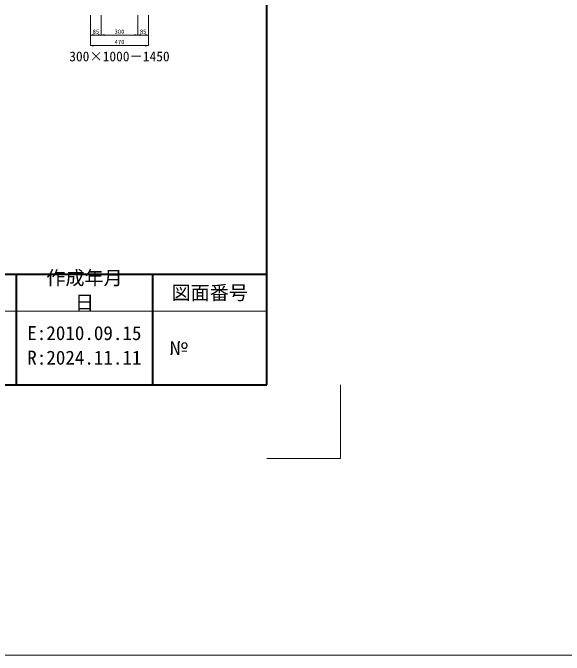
# Model space of a CAD drawing. Units: millimetres at full size. Extents: x -1809 to 57027, y -20349 to 17321.
# Drawn here: x 22531 to 27021, y -20349 to -15116 of the extents above; entities that cross this region are included whole.
import ezdxf
from ezdxf.enums import TextEntityAlignment as Align

# ---------------------------------------------------------------- set-up
doc = ezdxf.new("R2010")
doc.units = ezdxf.units.MM
doc.header["$LTSCALE"] = 50
for name, color, linetype, lineweight in [('Defpoints_3', 1, 'Continuous', 13), ('図枠', 7, 'Continuous', 5), ('寸法線', 7, 'Continuous', 13)]:
    doc.layers.add(name, color=color, linetype=linetype, lineweight=lineweight)
doc.layers.add('文字', color=7, linetype='Continuous')
doc.styles.add('ＭＳ ゴシック', font='')
doc.styles.add('ＭＳ 明朝', font='')
doc.styles.get('ＭＳ ゴシック').set_extended_font_data('MS Gothic')
doc.styles.get('ＭＳ 明朝').set_extended_font_data('MS Mincho')

# ---------------------------------------------------------------- blocks, each defined once
blk = doc.blocks.new('open_arrow')
at = {"color": 0, "linetype": 'Continuous', "lineweight": -2}
blk.add_lwpolyline([(7.5, 1.25), (0, 0), (7.5, -1.25)], dxfattribs=at)

msp = doc.modelspace()

# ---------------------------------------------------------------- linework, layer by layer
at = {"layer": 'Defpoints_3'}
for p in [(25200, -18146.05), (24600, -18746.05)]:
    msp.add_line(p, (25200, -18746.05), dxfattribs=at)
at = {"layer": '図枠', "lineweight": 40}
for p, q in [((24600, -18146.05), (24600, -1526.05)), ((1200, -17246.05), (24600, -17246.05)), ((22560, -18146.05), (22560, -17246.05)), ((23670, -18146.05), (23670, -17246.05)), ((1200, -18146.05), (24600, -18146.05))]:
    msp.add_line(p, q, dxfattribs=at)
at = {"layer": '図枠', "lineweight": 13}
msp.add_line((24600, -17546.05), (14775, -17546.05), dxfattribs=at)
at = {"layer": '図枠', "color": 1, "lineweight": 20}
msp.add_line((-1809.12, -20349.36), (57027.36, -20349.36), dxfattribs=at)
at = {"layer": '寸法線'}
for p, q in [((23165, -15136.07), (23165, -15297.21)), ((23165, -15136.07), (23165, -15382.21)), ((23250, -15136.07), (23250, -15297.21)), ((23250, -15136.07), (23250, -15297.21)), ((23550, -15136.07), (23550, -15297.21)), ((23550, -15136.07), (23550, -15297.21)), ((23635, -15136.07), (23635, -15297.21)), ((23635, -15136.07), (23635, -15382.21)), ((23165, -15297.21), (23250, -15297.21)), ((23250, -15297.21), (23550, -15297.21)), ((23550, -15297.21), (23635, -15297.21)), ((23165, -15382.21), (23635, -15382.21))]:
    msp.add_line(p, q, dxfattribs=at)

# ---------------------------------------------------------------- block references
at = {"layer": '寸法線', "xscale": 3.2, "yscale": 3.2}
for p in [(23165, -15297.21), (23250, -15297.21), (23550, -15297.21), (23165, -15382.21)]:
    msp.add_blockref('open_arrow', p, dxfattribs=at)
at = {"layer": '寸法線', "xscale": 3.2, "yscale": 3.2, "rotation": 180}
for p in [(23250, -15297.21), (23550, -15297.21), (23635, -15297.21), (23635, -15382.21)]:
    msp.add_blockref('open_arrow', p, dxfattribs=at)

# ---------------------------------------------------------------- texts
at = {"layer": '図枠', "style": 'ＭＳ ゴシック'}
for s, p in [('作成年月', (22804.2, -17218.35)), ('日', (23037.3, -17418.35)), ('E:2010.09.15', (22648.8, -17668.35)), ('R:2024.11.11', (22648.8, -17868.35))]:
    msp.add_text(s, height=113.9, dxfattribs=at).set_placement(p, align=Align.TOP_LEFT)
msp.add_text('図面番号', height=113.9, dxfattribs=at).set_placement((24135, -17396.05), align=Align.MIDDLE_CENTER)
msp.add_text('№', height=113.9, dxfattribs=at).set_placement((23803.06, -17846.05), align=Align.MIDDLE_LEFT)
at = {"layer": '寸法線', "style": 'ＭＳ 明朝', "width": 1.05}
for s, p in [('85', (23207.5, -15269.19)), ('300', (23400, -15269.19)), ('85', (23592.5, -15269.19)), ('470', (23400, -15354.19))]:
    msp.add_text(s, height=36.03, dxfattribs=at).set_placement(p, align=Align.MIDDLE_CENTER)
at = {"layer": '文字', "style": 'ＭＳ 明朝'}
msp.add_text('300×1000－1450', height=80.06, dxfattribs=at).set_placement((23399.52, -15471.03), align=Align.MIDDLE_CENTER)

doc.saveas('drawing.dxf')
